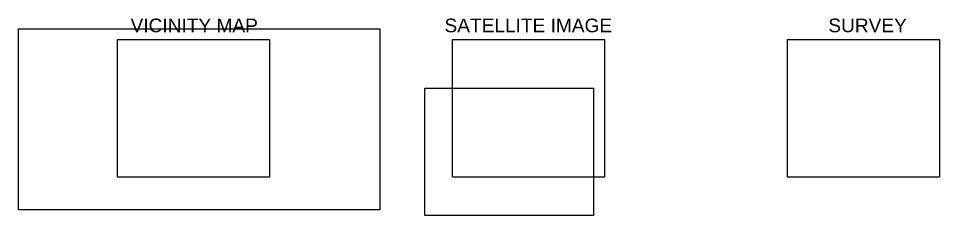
# Model space of a CAD drawing. Header units: feet. Extents: x -13431 to 15649, y 11868 to 29871.
# Drawn here: x 7952 to 15649, y 13764 to 15415 of the extents above; entities that cross this region are included whole.
import ezdxf

# ---------------------------------------------------------------- set-up
doc = ezdxf.new("R2010")
doc.units = ezdxf.units.FT
doc.header["$MEASUREMENT"] = 0
doc.layers.add('LOCKED (NO PRINT)', color=7, linetype='Continuous', plot=False)
doc.styles.add('TITLE BBLOCK TEXT', font='ARIALUNI.TTF')
picture_1 = doc.add_image_def('image1.png', size_in_pixel=(1816, 911))
picture_2 = doc.add_image_def('image2.png', size_in_pixel=(416, 315))

msp = doc.modelspace()

# ---------------------------------------------------------------- linework, layer by layer
at = {"layer": 'LOCKED (NO PRINT)'}
for points in [[(8780.36972, 15237.33534), (10049.9633, 15237.33534), (10049.9633, 14087.0499), (8780.36972, 14087.0499)], [(11580.01704, 15237.33534), (12849.61062, 15237.33534), (12849.61062, 14087.0499), (11580.01704, 14087.0499)], [(14379.66435, 15237.33534), (15649.25793, 15237.33534), (15649.25793, 14087.0499), (14379.66435, 14087.0499)]]:
    msp.add_lwpolyline(points, close=True, dxfattribs=at)

# ---------------------------------------------------------------- texts
at = {"layer": 'LOCKED (NO PRINT)', "color": 7, "style": 'TITLE BBLOCK TEXT'}
for s, height, p in [('VICINITY MAP', 114.2354338, (8889.09732, 15298.93962)), ('SATELLITE IMAGE', 114.2354338, (11512.35638, 15298.93962)), ('SURVEY', 114.235434, (14719.6497, 15298.93962))]:
    msp.add_text(s, height=height, rotation=359.988563938, dxfattribs=at).set_placement(p)

# ---------------------------------------------------------------- pictures from other files: only their frames are drawn
at = {"color": 3}
image = msp.add_image(picture_1, insert=(7952.09466, 13811.97199), size_in_units=(3019.97987, 1514.97889), dxfattribs=dict(at, fade=30))
image.dxf.flags = 15
image = msp.add_image(picture_2, insert=(11347.14685, 13764.02172), size_in_units=(1409.95884, 1067.6371), dxfattribs=dict(at, fade=30))
image.dxf.flags = 15

doc.saveas('drawing.dxf')
